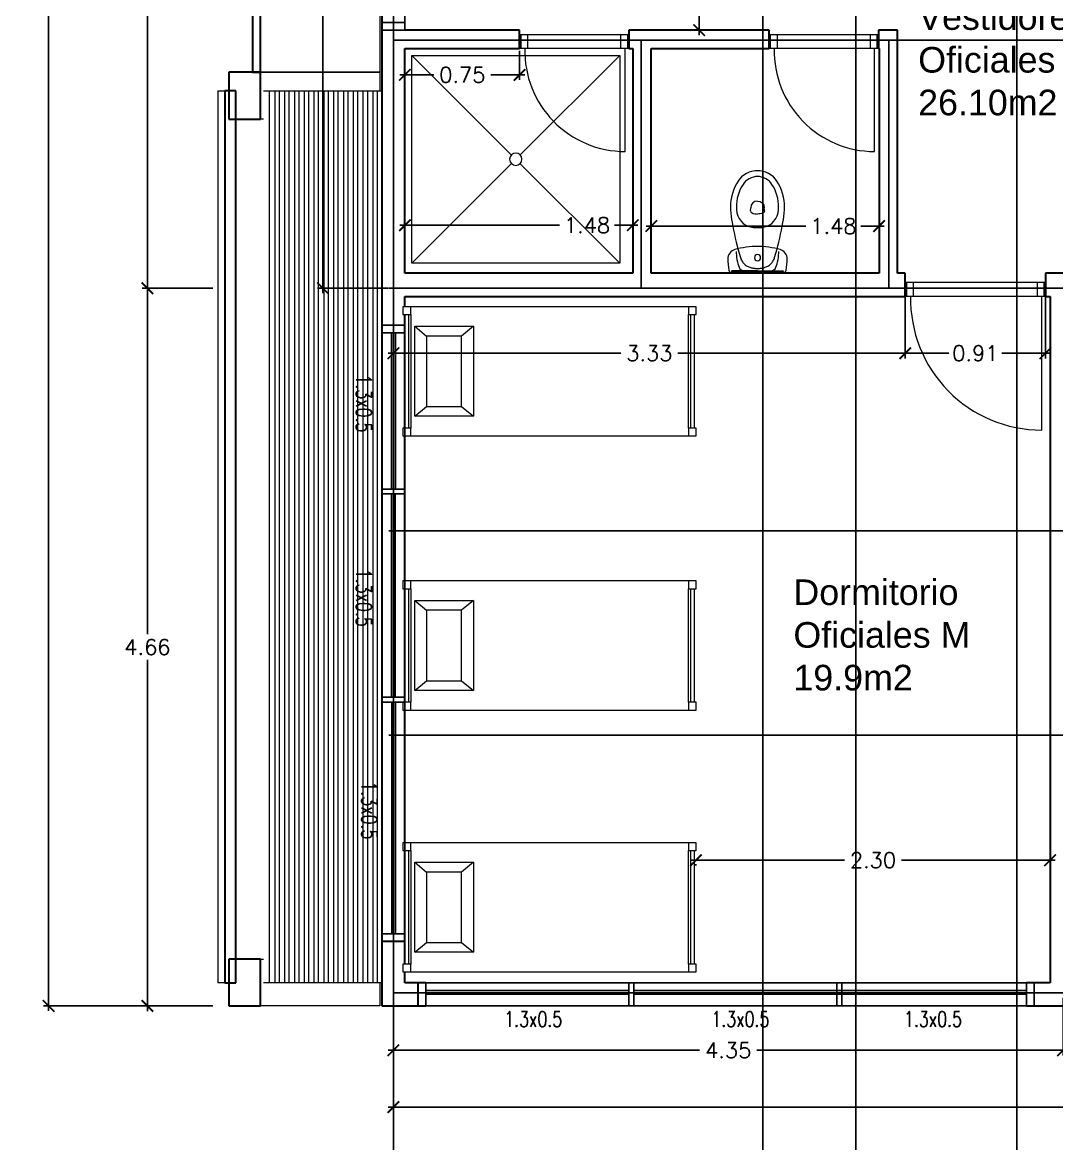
# Model space of a CAD drawing. Header units: inches. Extents: x -6 to 158, y 10 to 161.
# Drawn here: x 81.02 to 87.74, y 77.49 to 84.77 of the extents above; entities that cross this region are included whole.
import ezdxf

# ---------------------------------------------------------------- set-up
doc = ezdxf.new("R2010")
doc.units = ezdxf.units.IN
doc.header["$MEASUREMENT"] = 0
doc.linetypes.add('IMPORT-AI-Linetype-8', pattern=[7811.371918, 4882.107551, -976.421456, 976.421456, -976.421456])
for name, color, linetype in [('6', 6, 'Continuous'), ('FM-A-OP_1-102RP$0$A-TEXT-NT-002', 2, 'Continuous'), ('ZUCA-EJES', 251, 'Continuous')]:
    doc.layers.add(name, color=color, linetype=linetype)
for name, color, linetype, lineweight in [('A-COLS', 3, 'Continuous', 9), ('A-DETL-GENF', 92, 'Continuous', 9), ('A-DOOR', 2, 'Continuous', 9), ('A-GLAZ-CWMG', 2, 'Continuous', 9), ('A-WALL', 5, 'Continuous', 9), ('I-FURN', 2, 'Continuous', 9), ('P-SANR-FIXT', 3, 'Continuous', 9)]:
    doc.layers.add(name, color=color, linetype=linetype, lineweight=lineweight)
doc.layers.add('Sector terreno natural', color=7, linetype='Continuous', lineweight=13, true_color=0xa28c7c)
doc.styles.add('DETALLES$0$DETALLES$0$TEXTO GENERAL', font='romans.shx')
doc.styles.add('FM-A-OP_1-102RP$0$2mm(50)', font='simplex.shx', dxfattribs={"width": 0.75, "height": 0.1})
doc.styles.get("Standard").update_dxf_attribs({"font": 'arial.ttf'})
doc.dimstyles.new('DISTRIBUCIÓN$0$PLANTA ARQUITECTONICA$0$STANDARD', dxfattribs={"dimscale": 0, "dimtxt": 0.1, "dimasz": 0.075, "dimexe": 0.0333, "dimexo": 0.0333, "dimgap": 0.0333, "dimtad": 0, "dimtih": 1, "dimtoh": 1, "dimzin": 0, "dimdsep": 46, "dimtxsty": 'DETALLES$0$DETALLES$0$TEXTO GENERAL', "dimblk": 'DISTRIBUCIÓN$0$PLANTA ARQUITECTONICA$0$_ARCHTICK', "dimcen": 0.0333, "dimdle": 0.0333, "dimclrd": 124, "dimclre": 124, "dimclrt": 1, "dimaunit": 1, "dimadec": 0, "dimazin": 0, "dimtfac": 1, "dimtix": 1, "dimtmove": 2, "dimatfit": 3, "dimfxl": 2, "dimtolj": 1, "dimtzin": 0, "dimarcsym": 0})

# ---------------------------------------------------------------- blocks, each defined once
blk = doc.blocks.new('Doors_Door-sets_JELD-WEN_Interior_HP_FS12_FCore_Single_1_0 - 890 x 2090 mm - M9 x M21-367539-Level 2')
at = {"layer": 'A-DETL-GENF', "color": 1}
for p, q in [((-445, 17), (-403, 17)), ((-445, -75), (-445, 17)), ((-415, 17), (415, 17)), ((-403, 17), (-403, -75)), ((403, 17), (445, 17)), ((403, -75), (403, 17)), ((445, 17), (445, -75)), ((-403, -75), (-445, -75)), ((415, -75), (-415, -75)), ((445, -75), (403, -75)), ((430.8, -942.8), (430.8, -75))]:
    blk.add_line(p, q, dxfattribs=at)
blk.add_arc((430.3, -91.5), 851.3, 178.88942, 270.03365, dxfattribs=at)
at = {"layer": 'A-DOOR', "color": 1, "lineweight": 18}
for p, q in [((-455, -75), (-455, 17)), ((-455, 17), (-445, 17)), ((445, 17), (455, 17)), ((455, 17), (455, -75)), ((-445, -75), (-455, -75)), ((455, -75), (445, -75))]:
    blk.add_line(p, q, dxfattribs=at)
blk = doc.blocks.new('Sanitary_Toilets_Gala_Elia-wc-pan-660x350_vertical-outlet - Gala_elia_wc_pan_660x350-878782-Level 2')
at = {"layer": 'P-SANR-FIXT', "color": 251}
for p, q in [((-171, 318.6), (171, 318.6)), ((0, 308.6), (-168.7, 308.6)), ((0, 308.6), (168.7, 308.6)), ((-136.5, -87.7), (-136.9, -106)), ((-44.7, -81.1), (-44.3, -100.7)), ((44.7, -81.1), (44.3, -100.7)), ((136.9, -106), (136.5, -87.7))]:
    blk.add_line(p, q, dxfattribs=at)
at = {"layer": 'P-SANR-FIXT', "color": 251, "linetype": 'IMPORT-AI-Linetype-8'}
for p, q in [((-110.9, 223.2), (-127.2, 165.6)), ((127.2, 165.6), (110.9, 223.2))]:
    blk.add_line(p, q, dxfattribs=at)
at = {"layer": 'P-SANR-FIXT', "color": 251}
for points in [[(-186.8, 305), (-189.9, 286.5), (-192.9, 250.9), (-192.8, 232.2)], [(-171, 318.6), (-178.8, 318.7), (-185.8, 312.7), (-186.8, 305)], [(-86.8, 308.6), (-100.6, 309.1), (-115.2, 299), (-119.5, 285.9)], [(119.5, 285.9), (115.2, 299), (100.6, 309.1), (86.8, 308.6)], [(186.8, 305), (185.8, 312.7), (178.8, 318.7), (171, 318.6)], [(192.8, 232.2), (192.9, 250.9), (189.9, 286.5), (186.8, 305)], [(-192.8, 232.2), (-194, 204.5), (-173.4, 177.1), (-146.5, 170.5)], [(-119.5, 285.9), (-130.5, 260.1), (-139.3, 211.7), (-138.1, 183.7)], [(0, 243.7), (-11, 243.7), (-20, 234.7), (-20, 223.7)], [(-20, 223.7), (-20, 212.6), (-11, 203.7), (0, 203.7)], [(20, 223.7), (20, 234.7), (11, 243.7), (0, 243.7)], [(0, 203.7), (11, 203.7), (20, 212.6), (20, 223.7)], [(138.1, 183.7), (139.3, 211.7), (130.5, 260.1), (119.5, 285.9)], [(146.5, 170.5), (173.4, 177.1), (194, 204.5), (192.8, 232.2)], [(-127.2, 165.6), (-140.7, 117.9), (-160.9, 24.2), (-168.2, -24.8)], [(-146.5, 170.5), (-109.3, 158.8), (-39, 149.3), (0, 150.7)], [(0, 150.7), (39, 149.3), (109.3, 158.8), (146.5, 170.5)], [(168.2, -24.8), (160.9, 24.2), (140.7, 117.9), (127.2, 165.6)], [(-36.7, 25.7), (-91.3, 17.8), (-135.6, -32.6), (-136.5, -87.7)], [(0, 28.8), (-9.5, 29.1), (-27.4, 27.6), (-36.7, 25.7)], [(36.7, 25.7), (27.4, 27.6), (9.5, 29.1), (0, 28.8)], [(136.5, -87.7), (135.6, -32.6), (91.3, 17.8), (36.7, 25.7)], [(-168.2, -24.8), (-172.1, -45.4), (-175.3, -85), (-174.8, -106)], [(-44.7, -81.1), (-45.1, -75.4), (-41, -69.1), (-35.7, -67.1)], [(-35.7, -67.1), (-26.7, -62.7), (-9.9, -59.2), (0, -59.7)], [(35.7, -67.1), (26.7, -62.7), (9.9, -59.2), (0, -59.7)], [(44.7, -81.1), (45.1, -75.4), (41, -69.1), (35.7, -67.1)], [(174.8, -106), (175.3, -85), (172.1, -45.4), (168.2, -24.8)], [(-174.8, -106), (-177.7, -155.4), (-155.1, -232.1), (-126, -272.1)], [(-136.9, -106), (-139.3, -149.3), (-119.6, -216.5), (-94.1, -251.5)], [(0, -144.1), (-24.1, -144.2), (-43.9, -124.8), (-44.3, -100.7)], [(0, -144.1), (24.1, -144.2), (43.9, -124.8), (44.3, -100.7)], [(94.1, -251.5), (119.6, -216.5), (139.3, -149.3), (136.9, -106)], [(126, -272.1), (155.1, -232.1), (177.7, -155.4), (174.8, -106)], [(-126, -272.1), (-102.9, -312.5), (-46.5, -343.3), (0, -340.8)], [(-94.1, -251.5), (-76.8, -281.7), (-34.7, -304.7), (0, -302.9)], [(0, -302.9), (34.7, -304.7), (76.8, -281.7), (94.1, -251.5)], [(0, -340.8), (46.5, -343.3), (102.9, -312.5), (126, -272.1)]]:
    blk.add_open_spline(points, degree=3, dxfattribs=at)
at = {"layer": 'P-SANR-FIXT', "color": 251, "linetype": 'IMPORT-AI-Linetype-8'}
for points in [[(45.2, 287.5), (21, 295.7), (-21, 295.7), (-45.2, 287.5)], [(-45.2, 287.5), (-74.4, 281), (-103.8, 252.3), (-110.9, 223.2)], [(110.9, 223.2), (103.8, 252.3), (74.4, 281), (45.2, 287.5)]]:
    blk.add_open_spline(points, degree=3, dxfattribs=at)
blk = doc.blocks.new('Doors_Door-sets_JELD-WEN_Interior_HP_FS12_FCore_Single_1_0 - 690 x 2090 mm - M7 x M21-899296-Level 2')
at = {"layer": 'A-DETL-GENF', "color": 1}
for p, q in [((-345, 32), (-303, 32)), ((-345, -60), (-345, 32)), ((-315, 32), (315, 32)), ((-303, 32), (-303, -60)), ((303, 32), (345, 32)), ((303, -60), (303, 32)), ((345, 32), (345, -60)), ((-303, -60), (-345, -60)), ((315, -60), (-315, -60)), ((345, -60), (303, -60)), ((330.8, -727.8), (330.8, -60))]:
    blk.add_line(p, q, dxfattribs=at)
blk.add_arc((330.3, -76.5), 651.3, 178.54832, 270.04399, dxfattribs=at)
at = {"layer": 'A-DOOR', "color": 1, "lineweight": 18}
for p, q in [((-355, -60), (-355, 32)), ((-355, 32), (-345, 32)), ((345, 32), (355, 32)), ((355, 32), (355, -60)), ((-345, -60), (-355, -60)), ((355, -60), (345, -60))]:
    blk.add_line(p, q, dxfattribs=at)
blk = doc.blocks.new('M_Shower Stall-2D - M_Shower Stall-2D 222-V7-Level 2')
at = {"layer": 'P-SANR-FIXT', "color": 251}
for p, q in [((75, 1425), (721.1, 778.9)), ((75, 75), (75, 1425)), ((75, 1425), (1425, 1425)), ((1425, 1425), (778.9, 778.9)), ((1425, 1425), (1425, 75)), ((722.4, 722.4), (75, 75)), ((777.6, 722.4), (1425, 75)), ((1425, 75), (75, 75))]:
    blk.add_line(p, q, dxfattribs=at)
for start, end in [(360, 180), (180, 360)]:
    blk.add_arc((750, 750), 40, start, end, dxfattribs=at)
blk = doc.blocks.new('Bunk_Bed_2795 - Bunk_Bed_2795-998131-Level 2')
at = {"layer": 'I-FURN', "color": 251}
for p, q in [((-368.3, 952.5), (-419.1, 952.5)), ((-419.1, 952.5), (-419.1, 901.7)), ((-368.3, 901.7), (-368.3, 952.5)), ((419.1, 952.5), (368.3, 952.5)), ((368.3, 952.5), (368.3, 901.7)), ((419.1, 901.7), (419.1, 952.5)), ((-419.1, 901.7), (-419.1, -901.7)), ((-419.1, 901.7), (-368.3, 901.7)), ((368.3, 939.8), (-368.3, 939.8)), ((-368.3, 914.4), (368.3, 914.4)), ((368.3, 901.7), (-368.3, 901.7)), ((368.3, 901.7), (419.1, 901.7)), ((419.1, -901.7), (419.1, 901.7)), ((-292.1, -495.3), (292.1, -495.3)), ((-292.1, -495.3), (-228.6, -571.5)), ((-292.1, -876.3), (-292.1, -495.3)), ((228.6, -571.5), (292.1, -495.3)), ((292.1, -495.3), (292.1, -876.3)), ((228.6, -571.5), (-228.6, -571.5)), ((-228.6, -571.5), (-228.6, -800.1)), ((228.6, -800.1), (228.6, -571.5)), ((-292.1, -876.3), (-228.6, -800.1)), ((-228.6, -800.1), (228.6, -800.1)), ((292.1, -876.3), (228.6, -800.1)), ((-368.3, -901.7), (-419.1, -901.7)), ((-419.1, -901.7), (-419.1, -952.5)), ((-368.3, -901.7), (368.3, -901.7)), ((-368.3, -952.5), (-368.3, -901.7)), ((368.3, -914.4), (-368.3, -914.4)), ((-368.3, -939.8), (368.3, -939.8)), ((292.1, -876.3), (-292.1, -876.3)), ((419.1, -901.7), (368.3, -901.7)), ((368.3, -901.7), (368.3, -952.5)), ((419.1, -952.5), (419.1, -901.7)), ((-419.1, -952.5), (-368.3, -952.5)), ((368.3, -952.5), (419.1, -952.5))]:
    blk.add_line(p, q, dxfattribs=at)
blk = doc.blocks.new('Pilares 8 - Pilares 8-1579033-Level 2')
at = {"layer": 'A-COLS', "color": 1}
for p, q in [((-819.9, -263.4), (1713.4, -263.4)), ((1713.4, -263.4), (1713.4, -1038.5)), ((1713.4, -263.4), (1835, -263.4)), ((1713.4, -1038.5), (1713.4, -263.4)), ((1835, -280.2), (1835, -249.9)), ((1835, -308.5), (1835, -280.2)), ((7625, -249.9), (7625, -280.2)), ((7625, -263.4), (7775, -263.4)), ((7625, -280.2), (7625, -308.5)), ((7775, -263.4), (7775, -1038.5)), ((1835, -343.9), (1835, -308.5)), ((1835, -372.2), (1835, -343.9)), ((7625, -308.5), (7625, -343.9)), ((7625, -343.9), (7625, -372.2)), ((1835, -407.6), (1835, -372.2)), ((1835, -435.9), (1835, -407.6)), ((1835, -471.3), (1835, -435.9)), ((7625, -372.2), (7625, -407.6)), ((7625, -407.6), (7625, -435.9)), ((7625, -435.9), (7625, -471.3)), ((1835, -499.6), (1835, -471.3)), ((1835, -535), (1835, -499.6)), ((7625, -471.3), (7625, -499.6)), ((7625, -499.6), (7625, -535)), ((1835, -563.3), (1835, -535)), ((1835, -598.7), (1835, -563.3)), ((7625, -535), (7625, -563.3)), ((7625, -563.3), (7625, -598.7)), ((1835, -627), (1835, -598.7)), ((1835, -662.4), (1835, -627)), ((7625, -598.7), (7625, -627)), ((7625, -627), (7625, -662.4)), ((1835, -690.7), (1835, -662.4)), ((1835, -726.1), (1835, -690.7)), ((1835, -754.4), (1835, -726.1)), ((7625, -662.4), (7625, -690.7)), ((7625, -690.7), (7625, -726.1)), ((7625, -726.1), (7625, -754.4)), ((1835, -789.8), (1835, -754.4)), ((1835, -818.1), (1835, -789.8)), ((7625, -754.4), (7625, -789.8)), ((7625, -789.8), (7625, -818.1)), ((1835, -853.5), (1835, -818.1)), ((1835, -881.8), (1835, -853.5)), ((7625, -818.1), (7625, -853.5)), ((7625, -853.5), (7625, -881.8)), ((1835, -917.2), (1835, -881.8)), ((1835, -945.5), (1835, -917.2)), ((1835, -980.9), (1835, -945.5)), ((7625, -881.8), (7625, -917.2)), ((7625, -917.2), (7625, -945.5)), ((7625, -945.5), (7625, -980.9)), ((1835, -980.9), (7625, -980.9)), ((1835, -1018.6), (1835, -980.9)), ((2017.6, -1018.6), (2017.6, -1038.5)), ((7470.8, -1038.5), (7470.8, -1018.6)), ((7625, -980.9), (7625, -1018.6)), ((1835, -1314), (1835, -1269)), ((7625, -1269), (7625, -1314)), ((1835, -1314), (7625, -1314))]:
    blk.add_line(p, q, dxfattribs=at)
at = {"layer": 'A-COLS', "color": 251}
for p, q in [((1835, -280.2), (7625, -280.2)), ((1835, -308.5), (7625, -308.5)), ((1835, -343.9), (7625, -343.9)), ((1835, -372.2), (7625, -372.2)), ((1835, -407.6), (7625, -407.6)), ((1835, -435.9), (7625, -435.9)), ((1835, -471.3), (7625, -471.3)), ((1835, -499.6), (7625, -499.6)), ((1835, -535), (7625, -535)), ((1835, -563.3), (7625, -563.3)), ((1835, -598.7), (7625, -598.7)), ((1835, -627), (7625, -627)), ((1835, -662.4), (7625, -662.4)), ((1835, -690.7), (7625, -690.7)), ((1835, -726.1), (7625, -726.1)), ((1835, -754.4), (7625, -754.4)), ((1835, -789.8), (7625, -789.8)), ((1835, -818.1), (7625, -818.1)), ((1835, -853.5), (7625, -853.5)), ((1835, -881.8), (7625, -881.8)), ((1835, -917.2), (7625, -917.2)), ((1835, -945.5), (7625, -945.5))]:
    blk.add_line(p, q, dxfattribs=at)
at = {"layer": 'A-COLS', "color": 1, "lineweight": 35}
for p, q in [((1713.4, -1038.5), (-819.9, -1038.5)), ((-819.9, -1089.9), (1713.4, -1089.9)), ((1713.4, -1089.9), (1713.4, -1038.5)), ((2017.6, -1038.5), (1713.4, -1038.5)), ((1713.4, -1038.5), (1713.4, -1243.9)), ((2017.6, -1243.9), (2017.6, -1038.5)), ((7775, -1038.5), (7470.8, -1038.5)), ((7470.8, -1038.5), (7470.8, -1243.9)), ((7775, -1243.9), (7775, -1038.5)), ((7625, -1198.4), (1835, -1198.4)), ((1835, -1198.4), (1835, -1269)), ((7625, -1269), (7625, -1198.4)), ((1713.4, -1243.9), (2017.6, -1243.9)), ((1835, -1269), (7625, -1269)), ((7470.8, -1243.9), (7775, -1243.9))]:
    blk.add_line(p, q, dxfattribs=at)
blk = doc.blocks.new('DISTRIBUCIÓN$0$PLANTA ARQUITECTONICA$0$_ARCHTICK')
at = {"color": 0, "linetype": 'ByBlock', "const_width": 0.15}
blk.add_lwpolyline([(-0.5, -0.5), (0.5, 0.5)], dxfattribs=at)
blk = doc.blocks.new('*D1048')
at = {"layer": 'Defpoints', "color": 0, "transparency": 16777216}
for p in [(83.4337, 78.4675), (98.1879, 78.4676), (98.1879, 77.7258)]:
    blk.add_point(p, dxfattribs=at)
at = {"layer": 'Sector terreno natural', "color": 124, "lineweight": -2, "transparency": 16777216}
for p, q in [((83.4337, 78.4342), (83.4337, 77.6924)), ((98.1879, 78.4343), (98.1879, 77.6925)), ((83.4004, 77.7257), (90.5846, 77.7257)), ((98.2212, 77.7258), (91.037, 77.7257))]:
    blk.add_line(p, q, dxfattribs=at)
at = {"layer": 'Sector terreno natural', "color": 124, "lineweight": -2, "transparency": 16777216, "xscale": 0.075, "yscale": 0.075, "zscale": 0.075}
for p, rotation in [((83.4337, 77.7257), 180.0005694074841), ((98.1879, 77.7258), 0.0005694074841271756)]:
    blk.add_blockref('DISTRIBUCIÓN$0$PLANTA ARQUITECTONICA$0$_ARCHTICK', p, dxfattribs=dict(at, rotation=rotation))
at = {"layer": 'Sector terreno natural', "color": 1, "transparency": 16777216, "insert": (90.8108, 77.7257), "char_height": 0.1, "attachment_point": 5, "style": 'DETALLES$0$DETALLES$0$TEXTO GENERAL'}
blk.add_mtext('\\A1;14.75', dxfattribs=at)
blk = doc.blocks.new('*D1050')
at = {"layer": 'Defpoints', "color": 0, "transparency": 16777216}
for p in [(85.3987, 79.3363), (87.6987, 79.3363), (87.6987, 79.3286)]:
    blk.add_point(p, dxfattribs=at)
at = {"layer": 'Sector terreno natural', "color": 124, "lineweight": -2, "transparency": 16777216}
for p, q in [((85.3654, 79.3286), (86.363, 79.3286)), ((85.3987, 79.303), (85.3987, 79.2953)), ((87.732, 79.3286), (86.7344, 79.3286)), ((87.6987, 79.303), (87.6987, 79.2953))]:
    blk.add_line(p, q, dxfattribs=at)
at = {"layer": 'Sector terreno natural', "color": 124, "lineweight": -2, "transparency": 16777216, "xscale": 0.075, "yscale": 0.075, "zscale": 0.075, "rotation": 180}
blk.add_blockref('DISTRIBUCIÓN$0$PLANTA ARQUITECTONICA$0$_ARCHTICK', (85.3987, 79.3286), dxfattribs=at)
at = {"layer": 'Sector terreno natural', "color": 124, "lineweight": -2, "transparency": 16777216, "xscale": 0.075, "yscale": 0.075, "zscale": 0.075}
blk.add_blockref('DISTRIBUCIÓN$0$PLANTA ARQUITECTONICA$0$_ARCHTICK', (87.6987, 79.3286), dxfattribs=at)
at = {"layer": 'Sector terreno natural', "color": 1, "transparency": 16777216, "insert": (86.5487, 79.3286), "char_height": 0.1, "attachment_point": 5, "style": 'DETALLES$0$DETALLES$0$TEXTO GENERAL'}
blk.add_mtext('\\A1;2.30', dxfattribs=at)
blk = doc.blocks.new('*D1051')
at = {"layer": 'Defpoints', "color": 0, "transparency": 16777216}
for p in [(86.7587, 83.1175), (87.6687, 83.1175), (86.7587, 82.6201)]:
    blk.add_point(p, dxfattribs=at)
at = {"layer": 'Sector terreno natural', "color": 124, "lineweight": -2, "transparency": 16777216}
for p, q in [((86.7587, 83.0842), (86.7587, 82.5868)), ((87.6687, 83.0842), (87.6687, 82.5868)), ((86.7254, 82.6201), (87.0423, 82.6201)), ((87.702, 82.6201), (87.3851, 82.6201))]:
    blk.add_line(p, q, dxfattribs=at)
at = {"layer": 'Sector terreno natural', "color": 124, "lineweight": -2, "transparency": 16777216, "xscale": 0.075, "yscale": 0.075, "zscale": 0.075, "rotation": 180}
blk.add_blockref('DISTRIBUCIÓN$0$PLANTA ARQUITECTONICA$0$_ARCHTICK', (86.7587, 82.6201), dxfattribs=at)
at = {"layer": 'Sector terreno natural', "color": 124, "lineweight": -2, "transparency": 16777216, "xscale": 0.075, "yscale": 0.075, "zscale": 0.075}
blk.add_blockref('DISTRIBUCIÓN$0$PLANTA ARQUITECTONICA$0$_ARCHTICK', (87.6687, 82.6201), dxfattribs=at)
at = {"layer": 'Sector terreno natural', "color": 1, "transparency": 16777216, "insert": (87.2137, 82.6201), "char_height": 0.1, "attachment_point": 5, "style": 'DETALLES$0$DETALLES$0$TEXTO GENERAL'}
blk.add_mtext('\\A1;0.91', dxfattribs=at)
blk = doc.blocks.new('*D1052')
at = {"layer": 'Defpoints', "color": 0, "transparency": 16777216}
for p in [(83.4337, 78.4675), (87.7837, 78.4675), (83.4337, 78.0946)]:
    blk.add_point(p, dxfattribs=at)
at = {"layer": 'Sector terreno natural', "color": 124, "lineweight": -2, "transparency": 16777216}
for p, q in [((83.4337, 78.4342), (83.4337, 78.0613)), ((87.7837, 78.4342), (87.7837, 78.0613)), ((83.4004, 78.0946), (85.423, 78.0946)), ((87.817, 78.0946), (85.7943, 78.0946))]:
    blk.add_line(p, q, dxfattribs=at)
at = {"layer": 'Sector terreno natural', "color": 124, "lineweight": -2, "transparency": 16777216, "xscale": 0.075, "yscale": 0.075, "zscale": 0.075, "rotation": 180}
blk.add_blockref('DISTRIBUCIÓN$0$PLANTA ARQUITECTONICA$0$_ARCHTICK', (83.4337, 78.0946), dxfattribs=at)
at = {"layer": 'Sector terreno natural', "color": 124, "lineweight": -2, "transparency": 16777216, "xscale": 0.075, "yscale": 0.075, "zscale": 0.075}
blk.add_blockref('DISTRIBUCIÓN$0$PLANTA ARQUITECTONICA$0$_ARCHTICK', (87.7837, 78.0946), dxfattribs=at)
at = {"layer": 'Sector terreno natural', "color": 1, "transparency": 16777216, "insert": (85.6087, 78.0946), "char_height": 0.1, "attachment_point": 5, "style": 'DETALLES$0$DETALLES$0$TEXTO GENERAL'}
blk.add_mtext('\\A1;4.35', dxfattribs=at)
blk = doc.blocks.new('*D1054')
at = {"layer": 'Defpoints', "color": 0, "transparency": 16777216}
for p in [(83.4337, 83.0425), (86.7587, 83.0425), (86.7587, 82.6201)]:
    blk.add_point(p, dxfattribs=at)
at = {"layer": 'Sector terreno natural', "color": 124, "lineweight": -2, "transparency": 16777216}
for p, q in [((83.4337, 83.0092), (83.4337, 82.5868)), ((86.7587, 83.0092), (86.7587, 82.5868)), ((83.4004, 82.6201), (84.9105, 82.6201)), ((86.792, 82.6201), (85.2819, 82.6201))]:
    blk.add_line(p, q, dxfattribs=at)
at = {"layer": 'Sector terreno natural', "color": 124, "lineweight": -2, "transparency": 16777216, "xscale": 0.075, "yscale": 0.075, "zscale": 0.075, "rotation": 180}
blk.add_blockref('DISTRIBUCIÓN$0$PLANTA ARQUITECTONICA$0$_ARCHTICK', (83.4337, 82.6201), dxfattribs=at)
at = {"layer": 'Sector terreno natural', "color": 124, "lineweight": -2, "transparency": 16777216, "xscale": 0.075, "yscale": 0.075, "zscale": 0.075}
blk.add_blockref('DISTRIBUCIÓN$0$PLANTA ARQUITECTONICA$0$_ARCHTICK', (86.7587, 82.6201), dxfattribs=at)
at = {"layer": 'Sector terreno natural', "color": 1, "transparency": 16777216, "insert": (85.0962, 82.6201), "char_height": 0.1, "attachment_point": 5, "style": 'DETALLES$0$DETALLES$0$TEXTO GENERAL'}
blk.add_mtext('\\A1;3.33', dxfattribs=at)
blk = doc.blocks.new('*D1057')
at = {"layer": 'Defpoints', "color": 0, "transparency": 16777216}
for p in [(83.5086, 84.6177), (84.2537, 84.6177), (83.5086, 84.4274)]:
    blk.add_point(p, dxfattribs=at)
at = {"layer": 'Sector terreno natural', "color": 124, "lineweight": -2, "transparency": 16777216}
for p, q in [((83.5086, 84.5844), (83.5086, 84.3941)), ((84.2537, 84.5844), (84.2537, 84.3941)), ((83.4753, 84.4274), (83.6955, 84.4274)), ((84.287, 84.4274), (84.0668, 84.4274))]:
    blk.add_line(p, q, dxfattribs=at)
at = {"layer": 'Sector terreno natural', "color": 124, "lineweight": -2, "transparency": 16777216, "xscale": 0.075, "yscale": 0.075, "zscale": 0.075, "rotation": 180}
blk.add_blockref('DISTRIBUCIÓN$0$PLANTA ARQUITECTONICA$0$_ARCHTICK', (83.5086, 84.4274), dxfattribs=at)
at = {"layer": 'Sector terreno natural', "color": 124, "lineweight": -2, "transparency": 16777216, "xscale": 0.075, "yscale": 0.075, "zscale": 0.075}
blk.add_blockref('DISTRIBUCIÓN$0$PLANTA ARQUITECTONICA$0$_ARCHTICK', (84.2537, 84.4274), dxfattribs=at)
at = {"layer": 'Sector terreno natural', "color": 1, "transparency": 16777216, "insert": (83.8812, 84.4274), "char_height": 0.1, "attachment_point": 5, "style": 'DETALLES$0$DETALLES$0$TEXTO GENERAL'}
blk.add_mtext('\\A1;0.75', dxfattribs=at)
blk = doc.blocks.new('*D1058')
at = {"layer": 'Defpoints', "color": 0, "transparency": 16777216}
for p in [(85.1087, 83.4459), (85.1087, 83.1392), (86.5887, 83.1392)]:
    blk.add_point(p, dxfattribs=at)
at = {"layer": 'Sector terreno natural', "color": 124, "lineweight": -2, "transparency": 16777216}
for p, q in [((85.0754, 83.4459), (86.1134, 83.4459)), ((85.1087, 83.1725), (85.1087, 83.4792)), ((86.622, 83.4459), (86.4705, 83.4459)), ((86.5887, 83.1725), (86.5887, 83.4792))]:
    blk.add_line(p, q, dxfattribs=at)
at = {"layer": 'Sector terreno natural', "color": 124, "lineweight": -2, "transparency": 16777216, "xscale": 0.075, "yscale": 0.075, "zscale": 0.075, "rotation": 180}
blk.add_blockref('DISTRIBUCIÓN$0$PLANTA ARQUITECTONICA$0$_ARCHTICK', (85.1087, 83.4459), dxfattribs=at)
at = {"layer": 'Sector terreno natural', "color": 124, "lineweight": -2, "transparency": 16777216, "xscale": 0.075, "yscale": 0.075, "zscale": 0.075}
blk.add_blockref('DISTRIBUCIÓN$0$PLANTA ARQUITECTONICA$0$_ARCHTICK', (86.5887, 83.4459), dxfattribs=at)
at = {"layer": 'Sector terreno natural', "color": 1, "transparency": 16777216, "insert": (86.292, 83.4459), "char_height": 0.1, "attachment_point": 5, "style": 'DETALLES$0$DETALLES$0$TEXTO GENERAL'}
blk.add_mtext('\\A1;1.48', dxfattribs=at)
blk = doc.blocks.new('*D1061')
at = {"layer": 'Defpoints', "color": 0, "transparency": 16777216}
for p in [(85.4086, 85.7292), (85.4086, 84.7177), (85.4201, 84.7177)]:
    blk.add_point(p, dxfattribs=at)
at = {"layer": 'Sector terreno natural', "color": 124, "lineweight": -2, "transparency": 16777216}
for p, q in [((85.4201, 85.7625), (85.4201, 85.3068)), ((85.4419, 85.7292), (85.4534, 85.7292)), ((85.4201, 84.6844), (85.4201, 85.1402)), ((85.4419, 84.7177), (85.4534, 84.7177))]:
    blk.add_line(p, q, dxfattribs=at)
at = {"layer": 'Sector terreno natural', "color": 124, "lineweight": -2, "transparency": 16777216, "xscale": 0.075, "yscale": 0.075, "zscale": 0.075}
for p, rotation in [((85.4201, 85.7292), 90), ((85.4201, 84.7177), 270)]:
    blk.add_blockref('DISTRIBUCIÓN$0$PLANTA ARQUITECTONICA$0$_ARCHTICK', p, dxfattribs=dict(at, rotation=rotation))
at = {"layer": 'Sector terreno natural', "color": 1, "transparency": 16777216, "insert": (85.4201, 85.2235), "char_height": 0.1, "attachment_point": 5, "style": 'DETALLES$0$DETALLES$0$TEXTO GENERAL'}
blk.add_mtext('\\A1;1.01', dxfattribs=at)
blk = doc.blocks.new('*D1063')
at = {"layer": 'Defpoints', "color": 0, "transparency": 16777216}
for p in [(83.4336, 87.3927), (82.9753, 83.0427), (83.4336, 83.0427)]:
    blk.add_point(p, dxfattribs=at)
at = {"layer": 'Sector terreno natural', "color": 124, "lineweight": -2, "transparency": 16777216}
for p, q in [((82.9753, 87.426), (82.9753, 85.301)), ((83.4003, 87.3927), (82.942, 87.3927)), ((82.9753, 83.0094), (82.9753, 85.1344)), ((83.4003, 83.0427), (82.942, 83.0427))]:
    blk.add_line(p, q, dxfattribs=at)
at = {"layer": 'Sector terreno natural', "color": 124, "lineweight": -2, "transparency": 16777216, "xscale": 0.075, "yscale": 0.075, "zscale": 0.075}
for p, rotation in [((82.9753, 87.3927), 90), ((82.9753, 83.0427), 270)]:
    blk.add_blockref('DISTRIBUCIÓN$0$PLANTA ARQUITECTONICA$0$_ARCHTICK', p, dxfattribs=dict(at, rotation=rotation))
at = {"layer": 'Sector terreno natural', "color": 1, "transparency": 16777216, "insert": (82.9753, 85.2177), "char_height": 0.1, "attachment_point": 5, "style": 'DETALLES$0$DETALLES$0$TEXTO GENERAL'}
blk.add_mtext('\\A1;4.35', dxfattribs=at)
blk = doc.blocks.new('*D1064')
at = {"layer": 'Defpoints', "color": 0, "transparency": 16777216}
for p in [(83.5086, 83.4513), (83.5086, 83.1446), (84.9887, 83.1446)]:
    blk.add_point(p, dxfattribs=at)
at = {"layer": 'Sector terreno natural', "color": 124, "lineweight": -2, "transparency": 16777216}
for p, q in [((83.4753, 83.4513), (84.5134, 83.4513)), ((83.5086, 83.1779), (83.5086, 83.4846)), ((85.022, 83.4513), (84.8705, 83.4513)), ((84.9887, 83.1779), (84.9887, 83.4846))]:
    blk.add_line(p, q, dxfattribs=at)
at = {"layer": 'Sector terreno natural', "color": 124, "lineweight": -2, "transparency": 16777216, "xscale": 0.075, "yscale": 0.075, "zscale": 0.075, "rotation": 180}
blk.add_blockref('DISTRIBUCIÓN$0$PLANTA ARQUITECTONICA$0$_ARCHTICK', (83.5086, 83.4513), dxfattribs=at)
at = {"layer": 'Sector terreno natural', "color": 124, "lineweight": -2, "transparency": 16777216, "xscale": 0.075, "yscale": 0.075, "zscale": 0.075}
blk.add_blockref('DISTRIBUCIÓN$0$PLANTA ARQUITECTONICA$0$_ARCHTICK', (84.9887, 83.4513), dxfattribs=at)
at = {"layer": 'Sector terreno natural', "color": 1, "transparency": 16777216, "insert": (84.6919, 83.4513), "char_height": 0.1, "attachment_point": 5, "style": 'DETALLES$0$DETALLES$0$TEXTO GENERAL'}
blk.add_mtext('\\A1;1.48', dxfattribs=at)
blk = doc.blocks.new('*D1065')
at = {"layer": 'Defpoints', "color": 0, "transparency": 16777216}
for p in [(82.2946, 87.3946), (81.8363, 83.0422), (82.2946, 83.0422)]:
    blk.add_point(p, dxfattribs=at)
at = {"layer": 'Sector terreno natural', "color": 124, "lineweight": -2, "transparency": 16777216}
for p, q in [((81.8363, 87.4279), (81.8363, 85.3017)), ((82.2613, 87.3946), (81.803, 87.3946)), ((81.8363, 83.0089), (81.8363, 85.1351)), ((82.2613, 83.0422), (81.803, 83.0422))]:
    blk.add_line(p, q, dxfattribs=at)
at = {"layer": 'Sector terreno natural', "color": 124, "lineweight": -2, "transparency": 16777216, "xscale": 0.075, "yscale": 0.075, "zscale": 0.075}
for p, rotation in [((81.8363, 87.3946), 90), ((81.8363, 83.0422), 270)]:
    blk.add_blockref('DISTRIBUCIÓN$0$PLANTA ARQUITECTONICA$0$_ARCHTICK', p, dxfattribs=dict(at, rotation=rotation))
at = {"layer": 'Sector terreno natural', "color": 1, "transparency": 16777216, "insert": (81.8363, 85.2184), "char_height": 0.1, "attachment_point": 5, "style": 'DETALLES$0$DETALLES$0$TEXTO GENERAL'}
blk.add_mtext('\\A1;4.35', dxfattribs=at)
blk = doc.blocks.new('*D1066')
at = {"layer": 'Defpoints', "color": 0, "transparency": 16777216}
for p in [(82.2946, 83.0422), (81.8363, 78.3829), (82.2946, 78.3829)]:
    blk.add_point(p, dxfattribs=at)
at = {"layer": 'Sector terreno natural', "color": 124, "lineweight": -2, "transparency": 16777216}
for p, q in [((81.8363, 83.0755), (81.8363, 80.7959)), ((82.2613, 83.0422), (81.803, 83.0422)), ((81.8363, 78.3496), (81.8363, 80.6293)), ((82.2613, 78.3829), (81.803, 78.3829))]:
    blk.add_line(p, q, dxfattribs=at)
at = {"layer": 'Sector terreno natural', "color": 124, "lineweight": -2, "transparency": 16777216, "xscale": 0.075, "yscale": 0.075, "zscale": 0.075}
for p, rotation in [((81.8363, 83.0422), 90), ((81.8363, 78.3829), 270)]:
    blk.add_blockref('DISTRIBUCIÓN$0$PLANTA ARQUITECTONICA$0$_ARCHTICK', p, dxfattribs=dict(at, rotation=rotation))
at = {"layer": 'Sector terreno natural', "color": 1, "transparency": 16777216, "insert": (81.8363, 80.7126), "char_height": 0.1, "attachment_point": 5, "style": 'DETALLES$0$DETALLES$0$TEXTO GENERAL'}
blk.add_mtext('\\A1;4.66', dxfattribs=at)
blk = doc.blocks.new('*D1068')
at = {"layer": 'Defpoints', "color": 0, "transparency": 16777216}
for p in [(82.295, 92.9586), (81.1946, 78.383), (82.2946, 78.383)]:
    blk.add_point(p, dxfattribs=at)
at = {"layer": 'Sector terreno natural', "color": 124, "lineweight": -2, "transparency": 16777216}
for p, q in [((82.2617, 92.9586), (81.1617, 92.9586)), ((81.195, 92.9919), (81.1948, 85.7541)), ((81.1946, 78.3497), (81.1948, 85.5875)), ((82.2613, 78.383), (81.1613, 78.383))]:
    blk.add_line(p, q, dxfattribs=at)
at = {"layer": 'Sector terreno natural', "color": 124, "lineweight": -2, "transparency": 16777216, "xscale": 0.075, "yscale": 0.075, "zscale": 0.075}
for p, rotation in [((81.195, 92.9586), 89.9984025091305), ((81.1946, 78.383), 269.9984025091305)]:
    blk.add_blockref('DISTRIBUCIÓN$0$PLANTA ARQUITECTONICA$0$_ARCHTICK', p, dxfattribs=dict(at, rotation=rotation))
at = {"layer": 'Sector terreno natural', "color": 1, "transparency": 16777216, "insert": (81.1948, 85.6708), "char_height": 0.1, "attachment_point": 5, "style": 'DETALLES$0$DETALLES$0$TEXTO GENERAL'}
blk.add_mtext('\\A1;14.58', dxfattribs=at)
blk = doc.blocks.new('Rectangular Mullion - 50 x 150mm-1628062-Level 1')
at = {"layer": 'A-GLAZ-CWMG', "lineweight": 25}
for p, q in [((-50, 75), (0, 75)), ((-50, -75), (-50, 75)), ((0, 75), (0, -75)), ((0, -75), (-50, -75))]:
    blk.add_line(p, q, dxfattribs=at)
blk = doc.blocks.new('Rectangular Mullion - 50 x 150mm-1628063-Level 1')
at = {"layer": 'A-GLAZ-CWMG', "lineweight": 25}
for p, q in [((0, 75), (-50, 75)), ((-50, 75), (-50, -75)), ((0, -75), (0, 75)), ((-50, -75), (0, -75))]:
    blk.add_line(p, q, dxfattribs=at)
blk = doc.blocks.new('Rectangular Mullion - 50 x 150mm-938315-Level 1')
at = {"layer": 'A-GLAZ-CWMG', "lineweight": 25}
for p, q in [((-50, 75), (0, 75)), ((-50, -75), (-50, 75)), ((0, 75), (0, -75)), ((0, -75), (-50, -75))]:
    blk.add_line(p, q, dxfattribs=at)

msp = doc.modelspace()

# ---------------------------------------------------------------- linework, layer by layer
at = {"layer": '6', "color": 2}
for p, q in [((83.3587, 84.4292), (83.3587, 85.6792)), ((83.5087, 84.7179), (83.5087, 85.6792)), ((83.3589, 78.8504), (83.3589, 82.7517)), ((83.5089, 78.8504), (83.5089, 82.7517)), ((83.6438, 78.5329), (87.5451, 78.5329)), ((83.6438, 78.3829), (87.5451, 78.3829))]:
    msp.add_line(p, q, dxfattribs=at)
at = {"layer": '6', "color": 5}
for p, q in [((83.5087, 85.7292), (83.5087, 84.7179)), ((83.4222, 81.7378), (83.4222, 82.7517)), ((83.4472, 81.7378), (83.4472, 82.7517)), ((83.4212, 80.3866), (83.4212, 81.7066)), ((83.4462, 80.3866), (83.4462, 81.7066)), ((83.4236, 78.8504), (83.4236, 80.3553)), ((83.4486, 78.8504), (83.4486, 80.3553)), ((83.6438, 78.4829), (84.9638, 78.4829)), ((84.995, 78.4829), (87.5451, 78.4829)), ((83.6438, 78.4579), (84.9638, 78.4579)), ((84.995, 78.4579), (87.5451, 78.4579))]:
    msp.add_line(p, q, dxfattribs=at)
at = {"layer": '6', "color": 2}
for points in [[(83.3587, 81.7066), (83.3587, 81.7378), (83.5087, 81.7378), (83.5087, 81.7066)], [(83.3587, 80.3553), (83.3587, 80.3866), (83.5087, 80.3866), (83.5087, 80.3553)], [(84.9638, 78.5329), (84.995, 78.5329), (84.995, 78.3829), (84.9638, 78.3829)], [(86.315, 78.5329), (86.3463, 78.5329), (86.3463, 78.3829), (86.315, 78.3829)]]:
    msp.add_lwpolyline(points, close=True, dxfattribs=at)
at = {"layer": 'A-WALL', "lineweight": 35}
for p, q in [((83.3587, 93.0393), (83.3587, 78.3829)), ((84.2537, 84.7179), (83.5087, 84.7179)), ((84.2537, 84.5979), (84.2537, 84.7179)), ((85.8737, 84.7179), (84.9637, 84.7179)), ((84.9637, 84.7179), (84.9637, 84.5979)), ((85.8737, 84.5979), (85.8737, 84.7179)), ((86.7087, 84.7179), (86.5837, 84.7179)), ((86.5837, 84.7179), (86.5837, 84.5979)), ((86.7087, 83.1392), (86.7087, 84.7179)), ((83.5087, 83.1392), (83.5087, 84.5979)), ((83.5087, 84.5979), (84.2537, 84.5979)), ((84.9637, 84.5979), (84.9887, 84.5979)), ((84.9887, 84.5979), (84.9887, 83.1392)), ((85.1087, 84.5979), (85.8737, 84.5979)), ((85.1087, 83.1392), (85.1087, 84.5979)), ((86.5837, 84.5979), (86.5887, 84.5979)), ((86.5887, 84.5979), (86.5887, 83.1392)), ((84.9887, 83.1392), (83.5087, 83.1392)), ((86.5887, 83.1392), (85.1087, 83.1392)), ((86.7587, 83.1392), (86.7087, 83.1392)), ((86.7587, 82.9892), (86.7587, 83.1392)), ((89.353, 83.1392), (87.6687, 83.1392)), ((87.6687, 83.1392), (87.6687, 82.9892)), ((83.5087, 82.922), (83.5087, 82.9892)), ((83.5087, 82.9892), (86.7587, 82.9892)), ((87.6687, 82.9892), (87.6987, 82.9892)), ((87.6987, 82.9892), (87.6987, 78.5329)), ((83.5087, 82.1346), (83.5087, 82.8712)), ((83.5087, 81.142), (83.5087, 82.0838)), ((83.5087, 80.3546), (83.5087, 81.0912)), ((83.5087, 79.442), (83.5087, 80.3038)), ((83.5087, 78.6546), (83.5087, 79.3912)), ((83.5089, 78.8004), (83.3589, 78.8004)), ((83.5087, 78.5329), (83.5087, 78.6038)), ((83.6438, 78.5329), (83.5087, 78.5329)), ((83.5938, 78.3829), (83.5938, 78.5329)), ((87.6987, 78.5329), (87.5451, 78.5329)), ((83.3587, 78.3829), (83.6438, 78.3829)), ((87.5451, 78.3829), (98.2629, 78.3829))]:
    msp.add_line(p, q, dxfattribs=at)
at = {"layer": 'ZUCA-EJES', "color": 253, "linetype": 'IMPORT-AI-Linetype-8', "ltscale": 0.01}
for p, q in [((83.4337, 101.2515), (83.4337, 68.9755)), ((85.8337, 101.2515), (85.8337, 68.9755)), ((86.4379, 68.9755), (86.4379, 101.2515)), ((87.4837, 101.2515), (87.4837, 68.9755)), ((83.4337, 100.0016), (83.4339, 78.8504)), ((104.0048, 84.6536), (83.4337, 84.6536)), ((104.0048, 83.0426), (83.4033, 83.0426)), ((83.4337, 82.7517), (83.4337, 81.7378)), ((83.4337, 81.7066), (83.4337, 68.9755)), ((104.0048, 81.4677), (83.4033, 81.4677)), ((104.0048, 80.1408), (83.4033, 80.1408)), ((104.0048, 78.4677), (83.4337, 78.4677))]:
    msp.add_line(p, q, dxfattribs=at)
at = {"layer": 'ZUCA-EJES', "color": 251, "linetype": 'IMPORT-AI-Linetype-8', "ltscale": 0.01}
for p, q in [((85.0427, 84.6502), (85.0427, 83.0452)), ((86.6507, 84.6536), (86.6507, 83.0426))]:
    msp.add_line(p, q, dxfattribs=at)

# ---------------------------------------------------------------- block references
at = {"layer": 'A-COLS', "xscale": 0.000999999999999, "yscale": 0.000999999999999, "zscale": 0.000999999999999, "rotation": 269.9999999999999}
msp.add_blockref('Pilares 8 - Pilares 8-1579033-Level 2', (83.6086, 86.1579), dxfattribs=at)
at = {"layer": 'A-DOOR', "xscale": 0.000999999999999, "yscale": 0.000999999999999, "zscale": 0.000999999999999}
for name, p in [('Doors_Door-sets_JELD-WEN_Interior_HP_FS12_FCore_Single_1_0 - 690 x 2090 mm - M7 x M21-899296-Level 2', (84.6087, 84.6579)), ('Doors_Door-sets_JELD-WEN_Interior_HP_FS12_FCore_Single_1_0 - 690 x 2090 mm - M7 x M21-899296-Level 2', (86.2287, 84.6579)), ('Doors_Door-sets_JELD-WEN_Interior_HP_FS12_FCore_Single_1_0 - 890 x 2090 mm - M9 x M21-367539-Level 2', (87.2137, 83.0642))]:
    msp.add_blockref(name, p, dxfattribs=at)
at = {"layer": 'A-GLAZ-CWMG', "extrusion": (0, 0, -1), "xscale": 0.000999999999999, "yscale": 0.000999999999999, "zscale": 0.000999999999999, "rotation": 270}
for name, p in [('Rectangular Mullion - 50 x 150mm-938315-Level 1', (-83.4337, 84.7179)), ('Rectangular Mullion - 50 x 150mm-1628062-Level 1', (-83.4339, 78.8004))]:
    msp.add_blockref(name, p, dxfattribs=at)
at = {"layer": 'A-GLAZ-CWMG', "xscale": 0.000999999999999, "yscale": 0.000999999999999, "zscale": 0.000999999999999, "rotation": 90}
msp.add_blockref('Rectangular Mullion - 50 x 150mm-1628063-Level 1', (83.4339, 82.8017), dxfattribs=at)
at = {"layer": 'A-GLAZ-CWMG', "extrusion": (0, 0, -1), "xscale": 0.000999999999999, "yscale": 0.000999999999999, "zscale": 0.000999999999999}
msp.add_blockref('Rectangular Mullion - 50 x 150mm-1628062-Level 1', (-83.5938, 78.4579), dxfattribs=at)
at = {"layer": 'A-GLAZ-CWMG', "xscale": 0.000999999999999, "yscale": 0.000999999999999, "zscale": 0.000999999999999}
msp.add_blockref('Rectangular Mullion - 50 x 150mm-1628063-Level 1', (87.5951, 78.4579), dxfattribs=at)
at = {"layer": 'I-FURN', "xscale": 0.000999999999999, "yscale": 0.000999999999999, "zscale": 0.000999999999999, "rotation": 269.9999999999999}
for p in [(84.4487, 82.5029), (84.4487, 80.7229), (84.4487, 79.0229)]:
    msp.add_blockref('Bunk_Bed_2795 - Bunk_Bed_2795-998131-Level 2', p, dxfattribs=at)
at = {"layer": 'P-SANR-FIXT', "xscale": 0.000999999999999, "yscale": 0.000999999999999, "zscale": 0.000999999999999}
for name, p, rotation in [('M_Shower Stall-2D - M_Shower Stall-2D 222-V7-Level 2', (83.4787, 84.6292), 269.9999999999999), ('Sanitary_Toilets_Gala_Elia-wc-pan-660x350_vertical-outlet - Gala_elia_wc_pan_660x350-878782-Level 2', (85.7987, 83.4642), 179.9999999999997)]:
    msp.add_blockref(name, p, dxfattribs=dict(at, rotation=rotation))

# ---------------------------------------------------------------- texts
at = {"layer": 'FM-A-OP_1-102RP$0$A-TEXT-NT-002', "color": 2, "char_height": 0.1, "attachment_point": 9, "rotation": 270, "style": 'FM-A-OP_1-102RP$0$2mm(50)'}
for insert in [(83.1923, 82.1062), (83.1923, 80.8446), (83.2277, 79.4639)]:
    msp.add_mtext('1.3x0.5', dxfattribs=dict(at, insert=insert))
at = {"layer": 'FM-A-OP_1-102RP$0$A-TEXT-NT-002', "color": 2, "char_height": 0.1, "attachment_point": 9, "style": 'FM-A-OP_1-102RP$0$2mm(50)'}
for insert in [(84.53, 78.2472), (85.8756, 78.2472), (87.1264, 78.2472)]:
    msp.add_mtext('1.3x0.5', dxfattribs=dict(at, insert=insert))
at = {"layer": 'Sector terreno natural', "color": 2, "char_height": 0.166418, "attachment_point": 1}
for s, insert in [('{\\f@Arial Unicode MS|b0|i0|c0|p34;Vestidores y S.S\\POficiales M\\P26.10m2}', (86.8422, 84.886)), ('{\\f@Arial Unicode MS|b0|i0|c0|p34;Dormitorio \\POficiales M\\P19.9m2}', (86.0319, 81.152))]:
    msp.add_mtext_dynamic_manual_height_columns(s, width=11.731436, gutter_width=5, heights=[0], dxfattribs=dict(at, insert=insert))

# ---------------------------------------------------------------- dimensions: what is measured, and where the dimension line sits
at = {"layer": 'Sector terreno natural', "color": 2}
for p1, p2, distance, picture, middle in [((82.295, 92.9586), (82.2946, 78.383), -1.0999, '*D1068', (81.1948, 85.6708)), ((82.2946, 87.3946), (82.2946, 83.0422), -0.4583, '*D1065', (81.8363, 85.2184)), ((83.4336, 87.3927), (83.4336, 83.0427), -0.4583, '*D1063', (82.9753, 85.2177)), ((85.4086, 85.7292), (85.4086, 84.7177), 0.0114, '*D1061', (85.4201, 85.2235)), ((82.2946, 83.0422), (82.2946, 78.3829), -0.4583, '*D1066', (81.8363, 80.7126)), ((87.6687, 83.1175), (86.7587, 83.1175), 0.4974, '*D1051', (87.2137, 82.6201)), ((83.43367, 83.04247), (86.75869, 83.04247), -0.42236, '*D1054', (85.09618, 82.62011)), ((85.3987, 79.3363), (87.6987, 79.3363), -0.0077, '*D1050', (86.5487, 79.3286)), ((83.4337, 78.4675), (98.1879, 78.4676), -0.7418, '*D1048', (90.8108, 77.7257)), ((87.7837, 78.4675), (83.4337, 78.4675), 0.3728, '*D1052', (85.6087, 78.0946))]:
    dim = msp.add_aligned_dim(p1=p1, p2=p2, distance=distance, dimstyle='DISTRIBUCIÓN$0$PLANTA ARQUITECTONICA$0$STANDARD', override={"dimscale": 1}, dxfattribs=at)
    dim.commit()
    dim.dimension.update_dxf_attribs({"geometry": picture, "text_midpoint": middle})
at = {"layer": 'Sector terreno natural', "color": 4}
dim = msp.add_aligned_dim(p1=(84.2537, 84.6177), p2=(83.5086, 84.6177), distance=0.1903, dimstyle='DISTRIBUCIÓN$0$PLANTA ARQUITECTONICA$0$STANDARD', override={"dimscale": 1}, dxfattribs=at)
dim.commit()
dim.dimension.update_dxf_attribs({"geometry": '*D1057', "text_midpoint": (83.8812, 84.4274)})
for base, p1, p2, picture, middle in [((83.5086, 83.4513), (84.9887, 83.1446), (83.5086, 83.1446), '*D1064', (84.6919, 83.4513)), ((85.1087, 83.4459), (86.5887, 83.1392), (85.1087, 83.1392), '*D1058', (86.292, 83.4459))]:
    dim = msp.add_linear_dim(base=base, p1=p1, p2=p2, angle=180, dimstyle='DISTRIBUCIÓN$0$PLANTA ARQUITECTONICA$0$STANDARD', override={"dimscale": 1}, dxfattribs=at)
    dim.commit()
    dim.dimension.update_dxf_attribs({"geometry": picture, "text_midpoint": middle, "dimtype": 161})

doc.saveas('drawing.dxf')
